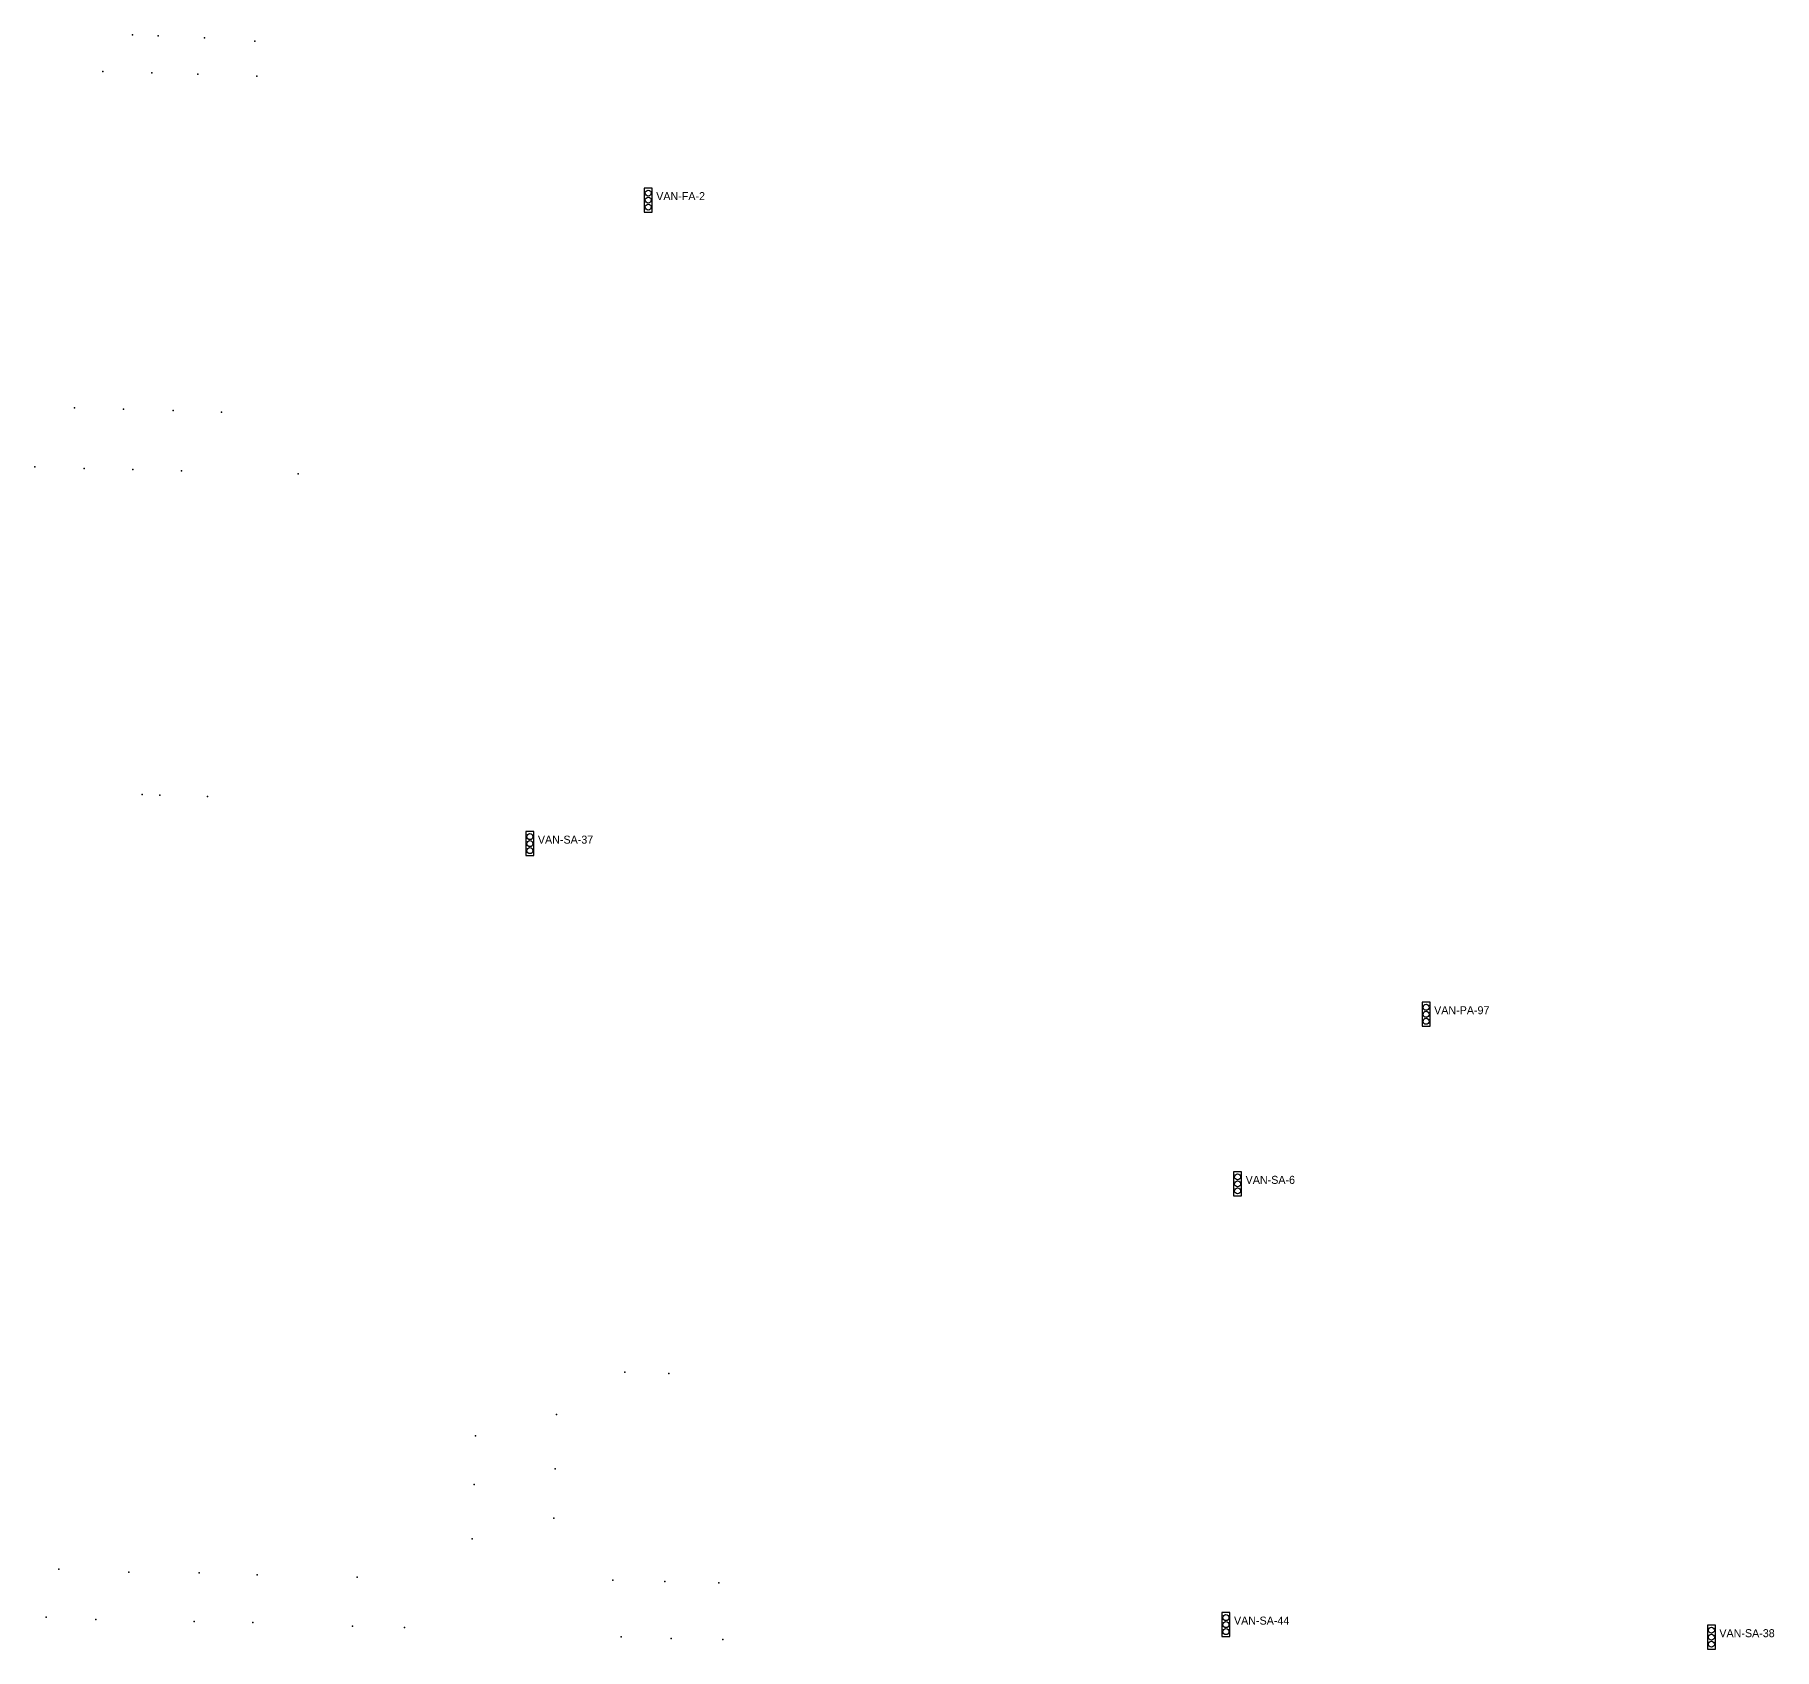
# Model space of a CAD drawing. Header units: inches. Extents: x 486474 to 494239, y 5455982 to 5460069.
# Drawn here: x 489808 to 490242.7, y 5457045.5 to 5457448.9 of the extents above; entities that cross this region are included whole.
import ezdxf

# ---------------------------------------------------------------- set-up
doc = ezdxf.new("R2010")
doc.units = ezdxf.units.IN
doc.header["$MEASUREMENT"] = 0
doc.layers.add('Parking Meters', color=10, linetype='Continuous')
doc.layers.add('Traffic Signals', color=10, linetype='Continuous')

msp = doc.modelspace()

# ---------------------------------------------------------------- linework, layer by layer
at = {"layer": 'Parking Meters', "color": 7}
for p in [(489832.46, 5457448.86), (489838.9, 5457448.6), (489850.43, 5457448.08), (489850.43, 5457448.08), (489863, 5457447.3), (489863, 5457447.3), (489825.01, 5457439.72), (489825.01, 5457439.72), (489837.31, 5457439.37), (489837.31, 5457439.37), (489848.74, 5457439.03), (489863.52, 5457438.55), (489863.52, 5457438.55), (489817.92, 5457355.64), (489817.92, 5457355.64), (489830.2, 5457355.29), (489830.2, 5457355.29), (489842.59, 5457354.96), (489842.59, 5457354.96), (489854.71, 5457354.61), (489854.71, 5457354.61), (489808.04, 5457340.9), (489808.04, 5457340.9), (489820.37, 5457340.48), (489820.37, 5457340.48), (489832.57, 5457340.22), (489832.57, 5457340.22), (489844.73, 5457339.93), (489844.73, 5457339.93), (489873.86, 5457339.15), (489834.89, 5457259.01), (489839.29, 5457258.88), (489851.16, 5457258.54), (489851.16, 5457258.54), (489955.49, 5457114.66), (489955.49, 5457114.66), (489966.47, 5457114.33), (489938.44, 5457104.11), (489918.16, 5457098.78), (489918.16, 5457098.78), (489938.06, 5457090.54), (489938.06, 5457090.54), (489917.81, 5457086.6), (489917.81, 5457086.6), (489937.71, 5457078.24), (489937.71, 5457078.24), (489917.33, 5457073.04), (489814.07, 5457065.45), (489814.07, 5457065.45), (489831.53, 5457064.71), (489831.53, 5457064.71), (489849.13, 5457064.53), (489849.13, 5457064.53), (489863.62, 5457064.1), (489863.62, 5457064.1), (489888.62, 5457063.47), (489888.62, 5457063.47), (489952.51, 5457062.76), (489965.46, 5457062.42), (489965.46, 5457062.42), (489979.01, 5457062.09), (489979.01, 5457062.09), (489810.92, 5457053.48), (489810.92, 5457053.48), (489823.33, 5457052.93), (489847.89, 5457052.42), (489847.89, 5457052.42), (489862.49, 5457052.18), (489862.49, 5457052.18), (489887.41, 5457051.26), (489887.41, 5457051.26), (489900.45, 5457050.88), (489900.45, 5457050.88), (489954.58, 5457048.54), (489954.58, 5457048.54), (489967.03, 5457048.19), (489967.03, 5457048.19), (489980, 5457047.93), (489980, 5457047.93)]:
    msp.add_point(p, dxfattribs=at)
at = {"layer": 'Traffic Signals', "color": 1}
for points in [[(489960.33, 5457404.55), (489962.33, 5457404.55), (489962.33, 5457410.55), (489960.33, 5457410.55)], [(489930.76, 5457243.76), (489932.76, 5457243.76), (489932.76, 5457249.76), (489930.76, 5457249.76)], [(490154.72, 5457201.13), (490156.72, 5457201.13), (490156.72, 5457207.13), (490154.72, 5457207.13)], [(490107.62, 5457158.75), (490109.62, 5457158.75), (490109.62, 5457164.75), (490107.62, 5457164.75)], [(490104.71, 5457048.62), (490106.71, 5457048.62), (490106.71, 5457054.62), (490104.71, 5457054.62)], [(490226, 5457045.48), (490228, 5457045.48), (490228, 5457051.48), (490226, 5457051.48)]]:
    msp.add_lwpolyline(points, close=True, dxfattribs=at)
for centre in [(489961.33, 5457409.3), (489961.33, 5457407.55), (489961.33, 5457405.8), (489931.76, 5457248.51), (489931.76, 5457246.76), (489931.76, 5457245.01), (490155.72, 5457205.88), (490155.72, 5457204.13), (490155.72, 5457202.38), (490108.62, 5457163.5), (490108.62, 5457161.75), (490108.62, 5457160), (490105.71, 5457053.37), (490105.71, 5457051.62), (490105.71, 5457049.87), (490227, 5457050.23), (490227, 5457048.48), (490227, 5457046.73)]:
    msp.add_circle(centre, 0.75, dxfattribs=at)

# ---------------------------------------------------------------- texts
for s, p in [('VAN-FA-2', (489963.33, 5457407.55)), ('VAN-SA-37', (489933.76, 5457246.76)), ('VAN-PA-97', (490157.72, 5457204.13)), ('VAN-SA-6', (490110.62, 5457161.75)), ('VAN-SA-44', (490107.71, 5457051.62)), ('VAN-SA-38', (490229, 5457048.48))]:
    msp.add_text(s, height=2, dxfattribs=at).set_placement(p)

doc.saveas('drawing.dxf')
